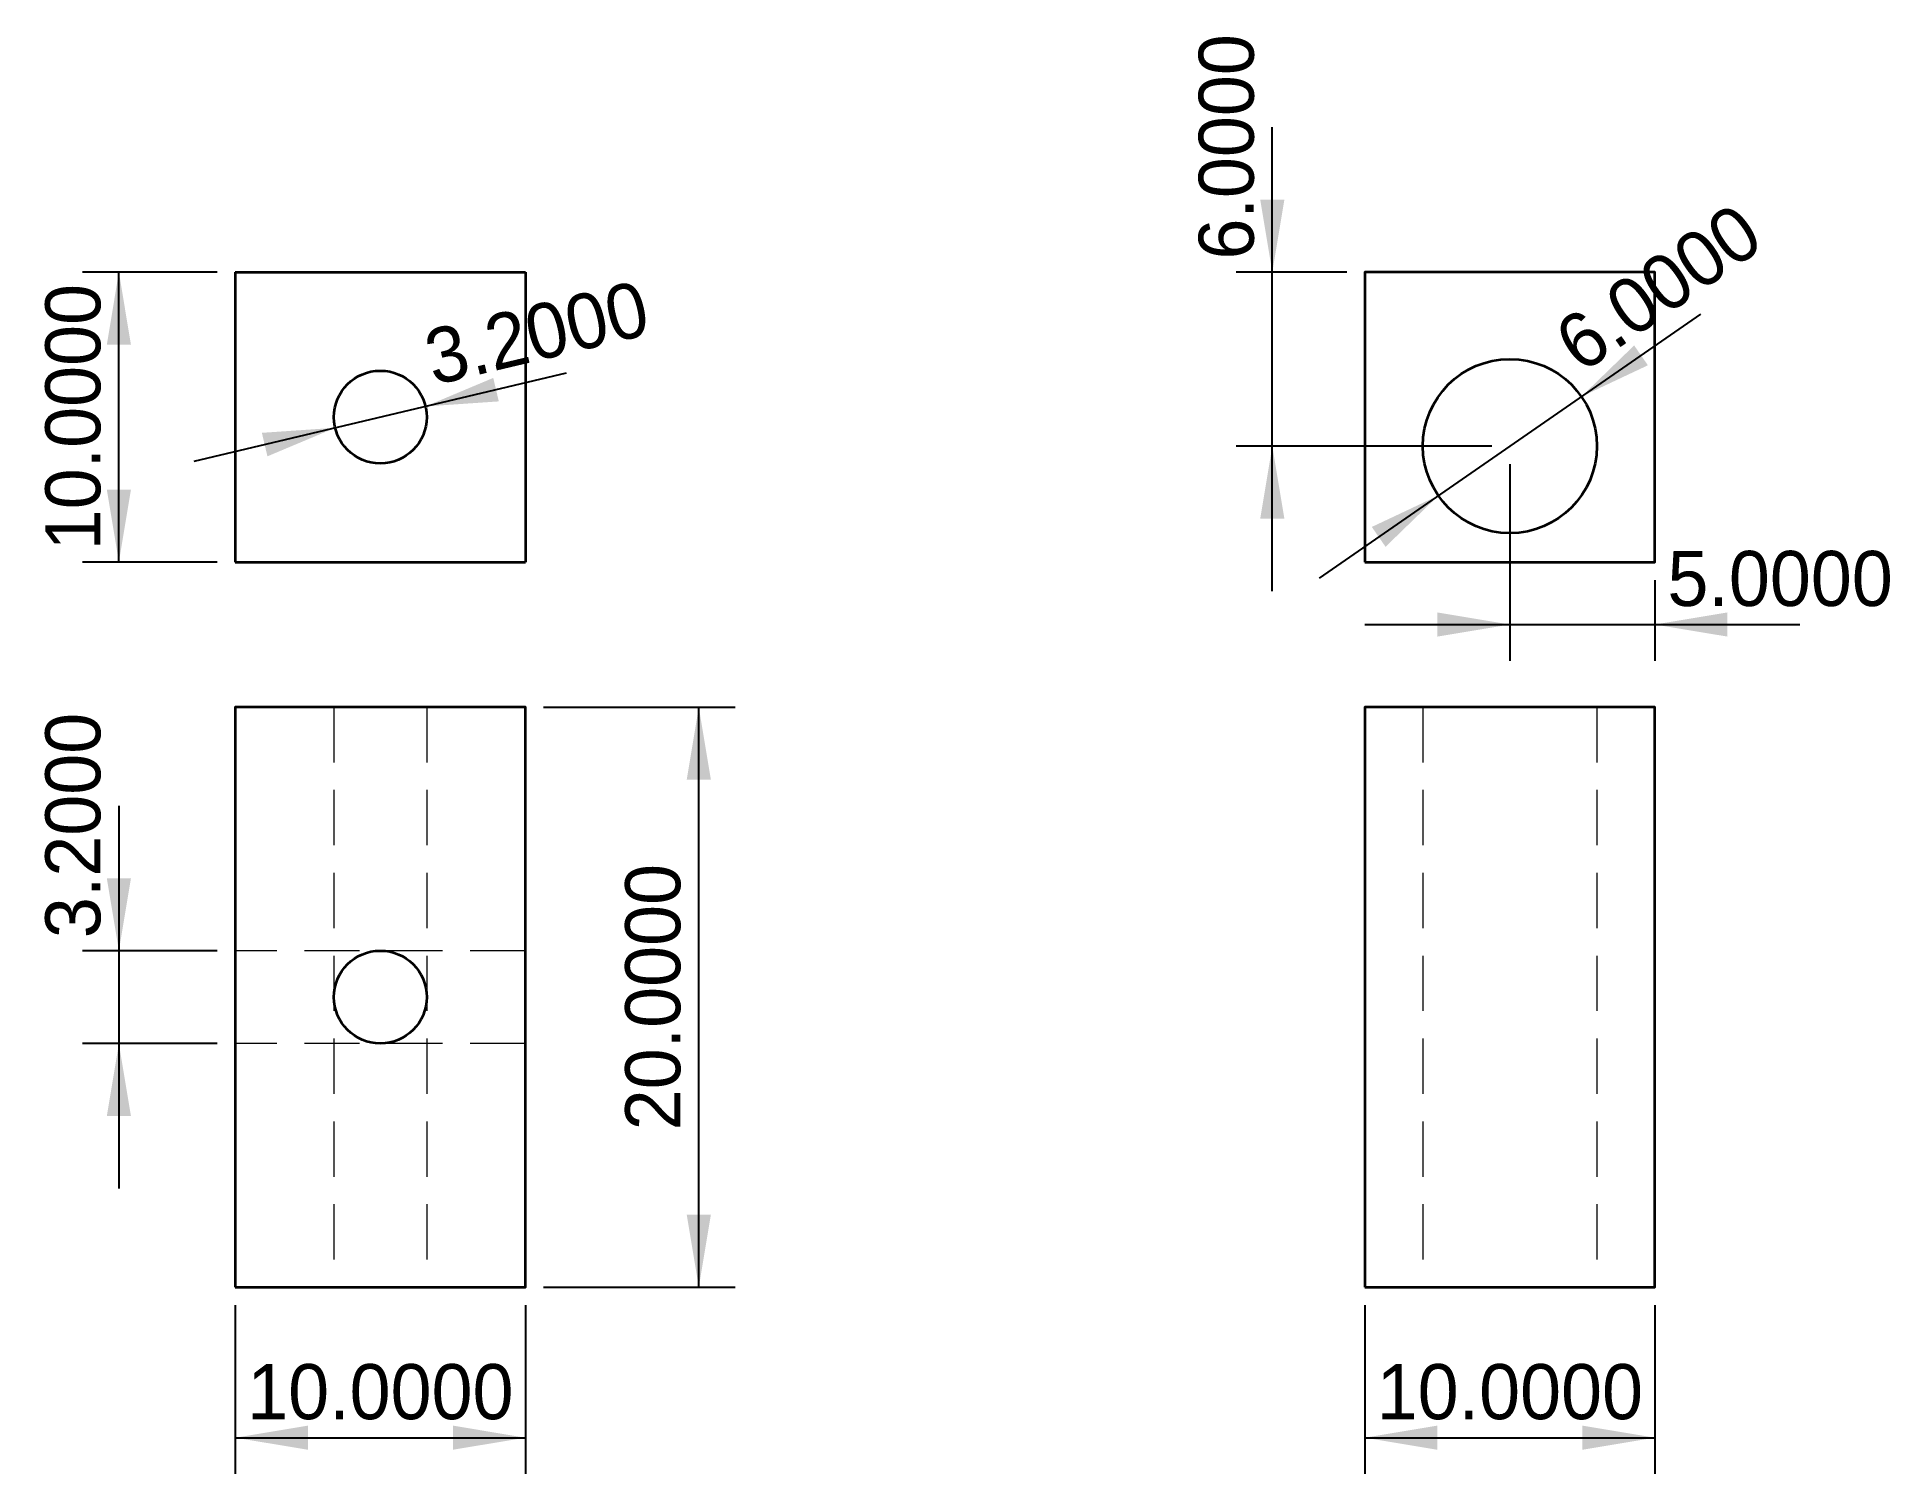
# Model space of a CAD drawing. Header units: millimetres. Extents: x -6.8 to 57.1, y -6.4 to 43.1.
import ezdxf

# ---------------------------------------------------------------- set-up
doc = ezdxf.new("R2010")
doc.units = ezdxf.units.MM
doc.linetypes.add('DASHEDTINY', pattern=[2.8575, 1.905, -0.9525])
doc.layers.get('0').update_dxf_attribs({"linetype": 'CONTINUOUS', "lineweight": 35})
doc.layers.add('hidden_parts', color=4, linetype='DASHEDTINY', lineweight=13)
doc.layers.add('sizes', color=6, linetype='CONTINUOUS', lineweight=13)
doc.dimstyles.get("Standard").update_dxf_attribs({"dimtxt": 1.9, "dimasz": 2.5, "dimexe": 1.25, "dimexo": 0.625, "dimtad": 0, "dimtoh": 1, "dimdec": 4, "dimzin": 1, "dimdsep": 46, "dimtxsty": 'Standard', "dimcen": 0.09, "dimazin": 0, "dimtfac": 1, "dimtdec": 4, "dimtofl": 0, "dimtmove": 0, "dimatfit": 3, "dimfxl": 1, "dimtolj": 1, "dimtzin": 0, "dimarcsym": 0})

# ---------------------------------------------------------------- blocks, each defined once
blk = doc.blocks.new('*D1')
at = {"layer": 'sizes', "color": 0, "linetype": 'ByBlock', "lineweight": -2}
for p, q in [((0, -0.625), (0, -6.443)), ((10, -0.625), (10, -6.443)), ((0, -5.193), (10, -5.193))]:
    blk.add_line(p, q, dxfattribs=at)
for points in [[(0, -5.193), (2.5, -4.776), (2.5, -5.609)], [(10, -5.193), (7.5, -5.609), (7.5, -4.776)]]:
    blk.add_solid(points, dxfattribs=at)
at = {"layer": 'sizes', "color": 0, "linetype": 'CONTINUOUS', "lineweight": -2, "insert": (5, -3.618), "char_height": 1.9, "width": 8.44444, "attachment_point": 5}
blk.add_mtext('10.0000', dxfattribs=at)
blk = doc.blocks.new('*D2')
at = {"layer": 'sizes', "color": 0, "linetype": 'ByBlock', "lineweight": -2}
blk.add_line((-1.422, 28.476), (11.422, 31.524), dxfattribs=at)
for points in [[(6.557, 30.369), (8.893, 31.352), (9.085, 30.542)], [(3.443, 29.631), (1.107, 28.648), (0.915, 29.458)]]:
    blk.add_solid(points, dxfattribs=at)
at = {"layer": 'sizes', "color": 0, "linetype": 'CONTINUOUS', "lineweight": -2, "insert": (10.396, 32.899), "char_height": 1.9, "width": 7.38889, "attachment_point": 5, "rotation": 13.34904}
blk.add_mtext('3.2000', dxfattribs=at)
blk = doc.blocks.new('*D3')
at = {"layer": 'sizes', "color": 0, "linetype": 'ByBlock', "lineweight": -2}
for p, q in [((10.625, 20), (17.231, 20)), ((15.981, 0), (15.981, 20)), ((10.625, 0), (17.231, 0))]:
    blk.add_line(p, q, dxfattribs=at)
for points in [[(15.981, 20), (16.397, 17.5), (15.564, 17.5)], [(15.981, 0), (15.564, 2.5), (16.397, 2.5)]]:
    blk.add_solid(points, dxfattribs=at)
at = {"layer": 'sizes', "color": 0, "linetype": 'CONTINUOUS', "lineweight": -2, "insert": (14.406, 10), "char_height": 1.9, "width": 8.86667, "attachment_point": 5, "rotation": 90}
blk.add_mtext('20.0000', dxfattribs=at)
blk = doc.blocks.new('*D4')
at = {"layer": 'sizes', "color": 0, "linetype": 'ByBlock', "lineweight": -2}
for p, q in [((-0.625, 35), (-5.265, 35)), ((-4.015, 25), (-4.015, 35)), ((-0.625, 25), (-5.265, 25))]:
    blk.add_line(p, q, dxfattribs=at)
for points in [[(-4.015, 35), (-3.599, 32.5), (-4.431, 32.5)], [(-4.015, 25), (-4.431, 27.5), (-3.599, 27.5)]]:
    blk.add_solid(points, dxfattribs=at)
at = {"layer": 'sizes', "color": 0, "linetype": 'CONTINUOUS', "lineweight": -2, "insert": (-5.59, 30), "char_height": 1.9, "width": 8.44444, "attachment_point": 5, "rotation": 90}
blk.add_mtext('10.0000', dxfattribs=at)
blk = doc.blocks.new('*D5')
at = {"layer": 'sizes', "color": 0, "linetype": 'ByBlock', "lineweight": -2}
for p, q in [((-4.015, 16.6), (-4.015, 3.4)), ((-0.625, 11.6), (-5.265, 11.6)), ((-0.625, 8.4), (-5.265, 8.4))]:
    blk.add_line(p, q, dxfattribs=at)
for points in [[(-4.015, 11.6), (-4.431, 14.1), (-3.599, 14.1)], [(-4.015, 8.4), (-3.599, 5.9), (-4.431, 5.9)]]:
    blk.add_solid(points, dxfattribs=at)
at = {"layer": 'sizes', "color": 0, "linetype": 'CONTINUOUS', "lineweight": -2, "insert": (-5.59, 15.919), "char_height": 1.9, "width": 7.38889, "attachment_point": 5, "rotation": 90}
blk.add_mtext('3.2000', dxfattribs=at)
blk = doc.blocks.new('*D6')
at = {"layer": 'sizes', "color": 0, "linetype": 'ByBlock', "lineweight": -2}
blk.add_line((50.525, 33.552), (37.367, 24.448), dxfattribs=at)
for points in [[(46.413, 30.707), (48.232, 32.472), (48.706, 31.787)], [(41.479, 27.293), (39.66, 25.528), (39.186, 26.213)]]:
    blk.add_solid(points, dxfattribs=at)
at = {"layer": 'sizes', "color": 0, "linetype": 'CONTINUOUS', "lineweight": -2, "insert": (49.069, 34.46), "char_height": 1.9, "width": 7.38889, "attachment_point": 5, "rotation": 34.67664}
blk.add_mtext('6.0000', dxfattribs=at)
blk = doc.blocks.new('*D7')
at = {"layer": 'sizes', "color": 0, "linetype": 'ByBlock', "lineweight": -2}
for p, q in [((38.946, -0.625), (38.946, -6.443)), ((48.946, -0.625), (48.946, -6.443)), ((38.946, -5.193), (48.946, -5.193))]:
    blk.add_line(p, q, dxfattribs=at)
for points in [[(38.946, -5.193), (41.446, -4.776), (41.446, -5.609)], [(48.946, -5.193), (46.446, -5.609), (46.446, -4.776)]]:
    blk.add_solid(points, dxfattribs=at)
at = {"layer": 'sizes', "color": 0, "linetype": 'CONTINUOUS', "lineweight": -2, "insert": (43.946, -3.618), "char_height": 1.9, "width": 8.44444, "attachment_point": 5}
blk.add_mtext('10.0000', dxfattribs=at)
blk = doc.blocks.new('*D8')
at = {"layer": 'sizes', "color": 0, "linetype": 'ByBlock', "lineweight": -2}
for p, q in [((43.946, 28.375), (43.946, 21.598)), ((48.946, 24.375), (48.946, 21.598)), ((38.946, 22.848), (53.946, 22.848))]:
    blk.add_line(p, q, dxfattribs=at)
for points in [[(43.946, 22.848), (41.446, 22.432), (41.446, 23.264)], [(48.946, 22.848), (51.446, 23.264), (51.446, 22.432)]]:
    blk.add_solid(points, dxfattribs=at)
at = {"layer": 'sizes', "color": 0, "linetype": 'CONTINUOUS', "lineweight": -2, "insert": (53.265, 24.423), "char_height": 1.9, "width": 7.38889, "attachment_point": 5}
blk.add_mtext('5.0000', dxfattribs=at)
blk = doc.blocks.new('*D9')
at = {"layer": 'sizes', "color": 0, "linetype": 'ByBlock', "lineweight": -2}
for p, q in [((35.755, 24), (35.755, 40)), ((38.321, 35), (34.505, 35)), ((43.321, 29), (34.505, 29))]:
    blk.add_line(p, q, dxfattribs=at)
for points in [[(35.755, 35), (35.339, 37.5), (36.172, 37.5)], [(35.755, 29), (36.172, 26.5), (35.339, 26.5)]]:
    blk.add_solid(points, dxfattribs=at)
at = {"layer": 'sizes', "color": 0, "linetype": 'CONTINUOUS', "lineweight": -2, "insert": (34.18, 39.319), "char_height": 1.9, "width": 7.38889, "attachment_point": 5, "rotation": 90}
blk.add_mtext('6.0000', dxfattribs=at)

msp = doc.modelspace()

# ---------------------------------------------------------------- linework, layer by layer
for p, q in [((0, 35), (10, 35)), ((0, 35), (0, 25)), ((10, 35), (10, 25)), ((0, 25), (10, 25))]:
    msp.add_line(p, q)
for points in [[(38.9458, 25), (48.9458, 25), (48.9458, 35), (38.9458, 35)], [(0, 0), (10, 0), (10, 20), (0, 20)], [(38.9458, 0), (48.9458, 0), (48.9458, 20), (38.9458, 20)]]:
    msp.add_lwpolyline(points, close=True)
for centre, radius in [((43.9458, 29), 3), ((5, 30), 1.6), ((5, 10), 1.6)]:
    msp.add_circle(centre, radius)
at = {"layer": 'hidden_parts'}
for p, q in [((3.4, 20), (3.4, 0)), ((6.6, 20), (6.6, 0)), ((40.9458, 20), (40.9458, 0)), ((46.9458, 20), (46.9458, 0)), ((10, 11.6), (0, 11.6)), ((10, 8.4), (0, 8.4))]:
    msp.add_line(p, q, dxfattribs=at)

# ---------------------------------------------------------------- dimensions: what is measured, and where the dimension line sits
at = {"layer": 'sizes'}
for base, p1, p2, picture, middle in [((35.75531, 35), (43.9458, 29), (38.9458, 35), '*D9', (34.18031, 32)), ((-4.01482, 35), (0, 25), (0, 35), '*D4', (-5.58982, 30)), ((15.98056, 20), (10, 0), (10, 20), '*D3', (14.40556, 10)), ((-4.01482, 8.4), (0, 11.6), (0, 8.4), '*D5', (-5.58982, 10))]:
    dim = msp.add_linear_dim(base=base, p1=p1, p2=p2, angle=90, dimstyle='Standard', dxfattribs=at)
    dim.commit()
    dim.dimension.update_dxf_attribs({"geometry": picture, "text_midpoint": middle})
for p1, p2, picture, middle in [((46.41293, 30.70683), (41.47868, 27.29317), '*D6', (43.04972, 30.29524)), ((3.44323, 29.63059), (6.55677, 30.36941), '*D2', (4.63636, 31.53245))]:
    dim = msp.add_diameter_dim_2p(p1=p1, p2=p2, dimstyle='Standard', dxfattribs=at)
    dim.commit()
    dim.dimension.update_dxf_attribs({"geometry": picture, "text_midpoint": middle})
for base, p1, p2, picture, middle in [((48.9458, 22.84806), (43.9458, 29), (48.9458, 25), '*D8', (46.4458, 24.42306)), ((10, -5.19274), (0, 0), (10, 0), '*D1', (5, -3.61774)), ((48.9458, -5.19274), (38.9458, 0), (48.9458, 0), '*D7', (43.9458, -3.61774))]:
    dim = msp.add_linear_dim(base=base, p1=p1, p2=p2, dimstyle='Standard', dxfattribs=at)
    dim.commit()
    dim.dimension.update_dxf_attribs({"geometry": picture, "text_midpoint": middle})

doc.saveas('drawing.dxf')
